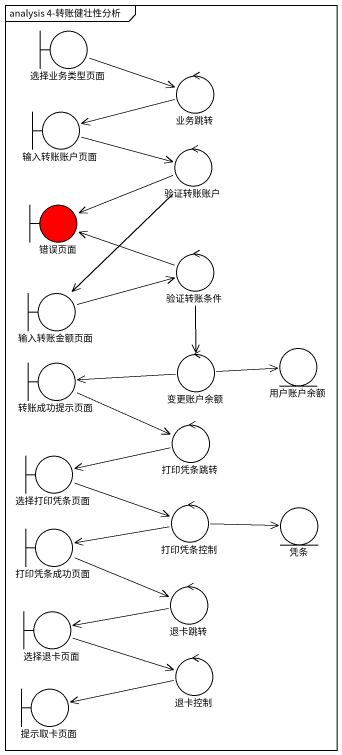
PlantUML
@startuml
mainframe analysis 4-转账健壮性分析
boundary 选择业务类型页面
control 业务跳转
boundary 输入转账账户页面
control 验证转账账户
boundary 错误页面 #FF0000
control 验证转账条件
boundary 输入转账金额页面
boundary 转账成功提示页面
control 变更账户余额
entity 用户账户余额
control 打印凭条跳转
boundary 选择打印凭条页面
boundary 打印凭条成功页面
control 打印凭条控制
entity 凭条
boundary 选择退卡页面
control 退卡跳转
boundary 提示取卡页面
control 退卡控制
选择业务类型页面 -right-> 业务跳转
业务跳转 -left-> 输入转账账户页面
输入转账账户页面 -right-> 验证转账账户
验证转账账户 -left-> 错误页面
验证转账账户 --> 输入转账金额页面
验证转账条件 -left-> 错误页面
验证转账条件 --> 变更账户余额
输入转账金额页面 -right-> 验证转账条件
转账成功提示页面 -right-> 打印凭条跳转
变更账户余额 -left-> 转账成功提示页面
变更账户余额 -right-> 用户账户余额
打印凭条跳转 -left-> 选择打印凭条页面
选择打印凭条页面 -right-> 打印凭条控制
打印凭条成功页面 -right-> 退卡跳转
打印凭条控制 -left-> 打印凭条成功页面
打印凭条控制 -right-> 凭条
选择退卡页面 -right-> 退卡控制
退卡跳转 -left-> 选择退卡页面
退卡控制 -left-> 提示取卡页面
@enduml
